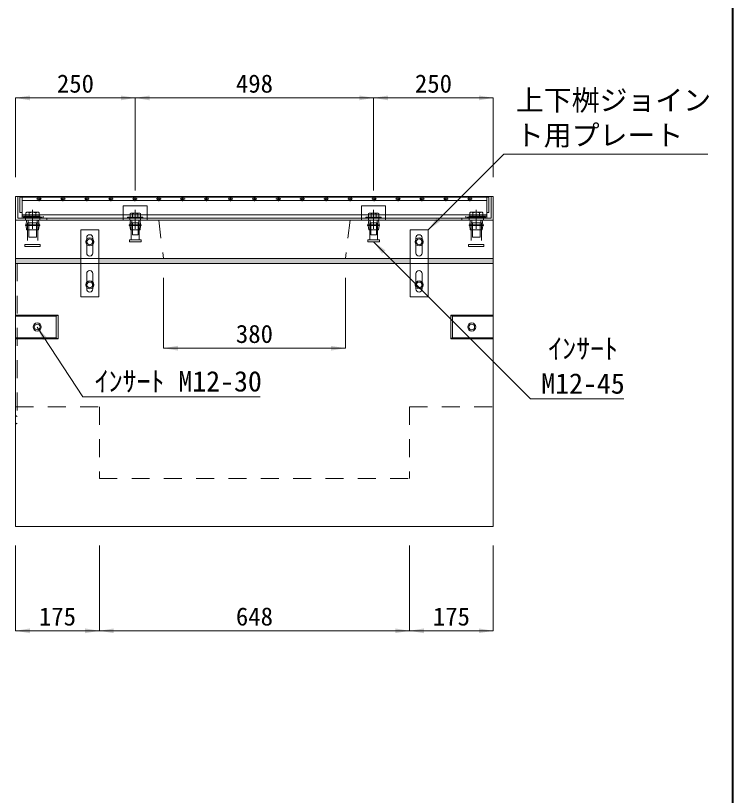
# Model space of a CAD drawing. Units: millimetres at full size. Extents: x 58559 to 106559, y -58351 to -47326.
# Drawn here: x 70961 to 72459, y -52641 to -51011 of the extents above; entities that cross this region are included whole.
import ezdxf
from ezdxf.enums import TextEntityAlignment as Align

# ---------------------------------------------------------------- set-up
doc = ezdxf.new("R2010")
doc.units = ezdxf.units.MM
doc.header["$LTSCALE"] = 50
doc.linetypes.add('CHAIN', pattern=[18.5, 12, -1.5, 3.5, -1.5])
doc.linetypes.add('USER2', pattern=[1.35, 0.75, -0.6])
for name, color, linetype, lineweight in [('インサート', 92, 'USER2', 9), ('グレーチング', 7, 'Continuous', 9), ('ジョイント', 7, 'Continuous', 9), ('モルタル', 7, 'Continuous', 13), ('受枠', 3, 'Continuous', 9), ('図枠', 7, 'Continuous', 5), ('寸法線', 7, 'Continuous', 13), ('引出線', 4, 'Continuous', 13), ('本体', 2, 'Continuous', 13), ('目地', 132, 'Continuous', 5)]:
    doc.layers.add(name, color=color, linetype=linetype, lineweight=lineweight)
doc.layers.add('ハッチング_モルタル', color=30, linetype='Continuous')
doc.styles.add('ＭＳ ゴシック', font='')
doc.styles.get('ＭＳ ゴシック').set_extended_font_data('MS Gothic')

# ---------------------------------------------------------------- blocks, each defined once
blk = doc.blocks.new('filled_arrow')
at = {"color": 0, "linetype": 'Continuous', "lineweight": -2}
blk.add_solid([(7.5, 1.25), (0, 0), (7.5, -1.25)], dxfattribs=at)

msp = doc.modelspace()

# ---------------------------------------------------------------- hatches: boundary and pattern name
at = {"layer": 'ハッチング_モルタル'}
for points in [[(70961.25, -51519.28), (70961.25, -51529.28), (71097.25, -51529.28), (71097.25, -51519.28)], [(71135.25, -51519.28), (71135.25, -51529.28), (71785.25, -51529.28), (71785.25, -51519.28)], [(71959.25, -51529.28), (71959.25, -51519.28), (71823.25, -51519.28), (71823.25, -51529.28)]]:
    msp.add_hatch(color=256, dxfattribs=at).paths.add_polyline_path(points)

# ---------------------------------------------------------------- linework, layer by layer
at = {"layer": 'インサート', "linetype": 'Continuous', "lineweight": 13}
for p, q in [((70984.75, -51422.48), (70982.9, -51423.32)), ((70982.9, -51423.32), (70982.9, -51432.48)), ((71008.74, -51422.48), (70984.75, -51422.48)), ((71008.74, -51422.48), (71010.6, -51423.32)), ((71010.6, -51423.32), (71010.6, -51432.48)), ((71911.75, -51422.48), (71909.9, -51423.32)), ((71909.9, -51423.32), (71909.9, -51432.48)), ((71935.74, -51422.48), (71911.75, -51422.48)), ((71935.74, -51422.48), (71937.6, -51423.32)), ((71937.6, -51423.32), (71937.6, -51432.48)), ((71010.6, -51432.48), (70982.9, -51432.48)), ((71201.76, -51424.48), (71200.3, -51425.32)), ((71200.3, -51425.32), (71200.3, -51432.48)), ((71200.3, -51432.48), (71222.2, -51432.48)), ((71201.76, -51424.48), (71220.73, -51424.48)), ((71220.73, -51424.48), (71222.2, -51425.32)), ((71222.2, -51425.32), (71222.2, -51432.48)), ((71699.76, -51424.48), (71698.3, -51425.32)), ((71698.3, -51425.32), (71698.3, -51432.48)), ((71698.3, -51432.48), (71720.2, -51432.48)), ((71699.76, -51424.48), (71718.73, -51424.48)), ((71718.73, -51424.48), (71720.2, -51425.32)), ((71720.2, -51425.32), (71720.2, -51432.48)), ((71937.6, -51432.48), (71909.9, -51432.48))]:
    msp.add_line(p, q, dxfattribs=at)
at = {"layer": 'インサート', "linetype": 'Continuous', "lineweight": 5}
for p, q in [((70989.82, -51423.32), (70989.82, -51432.48)), ((71003.67, -51423.32), (71003.67, -51432.48)), ((71916.82, -51423.32), (71916.82, -51432.48)), ((71930.67, -51423.32), (71930.67, -51432.48)), ((71205.77, -51425.32), (71205.77, -51432.48)), ((71216.72, -51425.32), (71216.72, -51432.48)), ((71703.77, -51425.32), (71703.77, -51432.48)), ((71714.72, -51425.32), (71714.72, -51432.48))]:
    msp.add_line(p, q, dxfattribs=at)
at = {"layer": 'インサート', "linetype": 'Continuous'}
for p, q in [((71015.75, -51432.48), (70977.75, -51432.48)), ((70977.75, -51432.48), (70977.75, -51434.78)), ((71015.75, -51434.78), (70977.75, -51434.78)), ((71015.75, -51432.48), (71015.75, -51434.78)), ((71195.25, -51432.48), (71227.25, -51432.48)), ((71195.25, -51432.48), (71195.25, -51434.78)), ((71195.25, -51434.78), (71227.25, -51434.78)), ((71227.25, -51432.48), (71227.25, -51434.78)), ((71693.25, -51432.48), (71725.25, -51432.48)), ((71693.25, -51432.48), (71693.25, -51434.78)), ((71693.25, -51434.78), (71725.25, -51434.78)), ((71725.25, -51432.48), (71725.25, -51434.78)), ((71942.75, -51432.48), (71904.75, -51432.48)), ((71904.75, -51432.48), (71904.75, -51434.78)), ((71942.75, -51434.78), (71904.75, -51434.78)), ((71942.75, -51432.48), (71942.75, -51434.78))]:
    msp.add_line(p, q, dxfattribs=at)
at = {"layer": 'インサート'}
for p, q in [((70983, -51448.53), (70984.25, -51439.28)), ((70984.25, -51439.28), (71009.25, -51439.28)), ((70987.3, -51439.28), (70987.3, -51444.28)), ((70987.75, -51432.48), (70987.75, -51434.78)), ((71005.75, -51432.48), (71005.75, -51434.78)), ((71006.2, -51439.28), (71006.2, -51444.28)), ((71010.5, -51448.53), (71009.25, -51439.28)), ((71200, -51448.53), (71201.25, -51439.28)), ((71201.25, -51439.28), (71221.25, -51439.28)), ((71204.12, -51439.28), (71204.12, -51444.28)), ((71204.25, -51432.48), (71204.25, -51434.78)), ((71218.25, -51432.48), (71218.25, -51434.78)), ((71218.37, -51439.28), (71218.37, -51444.28)), ((71222.5, -51448.53), (71221.25, -51439.28)), ((71698, -51448.53), (71699.25, -51439.28)), ((71699.25, -51439.28), (71719.25, -51439.28)), ((71702.12, -51439.28), (71702.12, -51444.28)), ((71702.25, -51432.48), (71702.25, -51434.78)), ((71716.25, -51432.48), (71716.25, -51434.78)), ((71716.37, -51439.28), (71716.37, -51444.28)), ((71720.5, -51448.53), (71719.25, -51439.28)), ((71910, -51448.53), (71911.25, -51439.28)), ((71911.25, -51439.28), (71936.25, -51439.28)), ((71914.3, -51439.28), (71914.3, -51444.28)), ((71914.75, -51432.48), (71914.75, -51434.78)), ((71932.75, -51432.48), (71932.75, -51434.78)), ((71933.2, -51439.28), (71933.2, -51444.28)), ((71937.5, -51448.53), (71936.25, -51439.28)), ((70981.75, -51448.53), (71011.75, -51448.53)), ((70981.75, -51448.53), (70981.75, -51450.03)), ((70981.75, -51450.03), (71011.75, -51450.03)), ((70983, -51450.03), (70984.25, -51459.28)), ((70985.85, -51444.28), (71007.65, -51444.28)), ((70985.85, -51444.28), (70985.85, -51489.78)), ((70988.75, -51444.28), (70988.75, -51474.28)), ((71004.75, -51444.28), (71004.75, -51474.28)), ((71007.65, -51444.28), (71007.65, -51489.78)), ((71010.5, -51450.03), (71009.25, -51459.28)), ((71011.75, -51448.53), (71011.75, -51450.03)), ((71198.75, -51448.53), (71223.75, -51448.53)), ((71198.75, -51448.53), (71198.75, -51450.03)), ((71198.75, -51450.03), (71223.75, -51450.03)), ((71200, -51450.03), (71201.25, -51459.28)), ((71203, -51444.28), (71219.5, -51444.28)), ((71203, -51444.28), (71203, -51480.28)), ((71205.25, -51444.28), (71205.25, -51469.28)), ((71217.25, -51444.28), (71217.25, -51469.28)), ((71219.5, -51444.28), (71219.5, -51480.28)), ((71222.5, -51450.03), (71221.25, -51459.28)), ((71223.75, -51448.53), (71223.75, -51450.03)), ((71696.75, -51448.53), (71721.75, -51448.53)), ((71696.75, -51448.53), (71696.75, -51450.03)), ((71696.75, -51450.03), (71721.75, -51450.03)), ((71698, -51450.03), (71699.25, -51459.28)), ((71701, -51444.28), (71717.5, -51444.28)), ((71701, -51444.28), (71701, -51480.28)), ((71703.25, -51444.28), (71703.25, -51469.28)), ((71715.25, -51444.28), (71715.25, -51469.28)), ((71717.5, -51444.28), (71717.5, -51480.28)), ((71720.5, -51450.03), (71719.25, -51459.28)), ((71721.75, -51448.53), (71721.75, -51450.03)), ((71908.75, -51448.53), (71938.75, -51448.53)), ((71908.75, -51448.53), (71908.75, -51450.03)), ((71908.75, -51450.03), (71938.75, -51450.03)), ((71910, -51450.03), (71911.25, -51459.28)), ((71912.85, -51444.28), (71934.65, -51444.28)), ((71912.85, -51444.28), (71912.85, -51489.78)), ((71915.75, -51444.28), (71915.75, -51474.28)), ((71931.75, -51444.28), (71931.75, -51474.28)), ((71934.65, -51444.28), (71934.65, -51489.78)), ((71937.5, -51450.03), (71936.25, -51459.28)), ((71938.75, -51448.53), (71938.75, -51450.03)), ((70984.25, -51459.28), (71009.25, -51459.28)), ((71201.25, -51459.28), (71221.25, -51459.28)), ((71205.25, -51469.28), (71217.25, -51469.28)), ((71699.25, -51459.28), (71719.25, -51459.28)), ((71703.25, -51469.28), (71715.25, -51469.28)), ((71911.25, -51459.28), (71936.25, -51459.28)), ((70988.75, -51474.28), (71004.75, -51474.28)), ((71199.25, -51484.28), (71199.25, -51480.28)), ((71223.25, -51480.28), (71199.25, -51480.28)), ((71223.25, -51484.28), (71199.25, -51484.28)), ((71223.25, -51480.28), (71223.25, -51484.28)), ((71697.25, -51484.28), (71697.25, -51480.28)), ((71721.25, -51480.28), (71697.25, -51480.28)), ((71721.25, -51484.28), (71697.25, -51484.28)), ((71721.25, -51480.28), (71721.25, -51484.28)), ((71915.75, -51474.28), (71931.75, -51474.28)), ((70980.75, -51494.28), (70980.75, -51489.78)), ((71012.75, -51489.78), (70980.75, -51489.78)), ((71012.75, -51494.28), (70980.75, -51494.28)), ((71012.75, -51489.78), (71012.75, -51494.28)), ((71907.75, -51494.28), (71907.75, -51489.78)), ((71939.75, -51489.78), (71907.75, -51489.78)), ((71939.75, -51494.28), (71907.75, -51494.28)), ((71939.75, -51489.78), (71939.75, -51494.28))]:
    msp.add_line(p, q, dxfattribs=at)
at = {"layer": 'インサート', "linetype": 'Continuous'}
for centre, radius in [((71116.25, -51484.28), 8.5), ((71116.25, -51484.28), 6), ((71804.25, -51484.28), 8.5), ((71804.25, -51484.28), 6), ((71116.25, -51574.28), 8.5), ((71116.25, -51574.28), 6), ((71804.25, -51574.28), 8.5), ((71804.25, -51574.28), 6), ((71006.25, -51662.28), 8.5), ((71006.25, -51662.28), 6), ((71914.25, -51662.28), 8.5), ((71914.25, -51662.28), 6)]:
    msp.add_circle(centre, radius, dxfattribs=at)
at = {"layer": 'インサート', "linetype": 'Continuous', "lineweight": 5}
for centre, radius, start, end in [((70986.36, -51429.98), 7.5, 62.50883, 117.49117), ((70996.75, -51451.21), 28.73, 76.05376, 103.94624), ((71007.13, -51429.98), 7.5, 62.50883, 117.49117), ((71913.36, -51429.98), 7.5, 62.50883, 117.49117), ((71923.75, -51451.21), 28.73, 76.05376, 103.94624), ((71934.13, -51429.98), 7.5, 62.50883, 117.49117), ((71203.03, -51429.33), 4.85, 55.61575, 124.38425), ((71211.25, -51442.6), 18.12, 72.41205, 107.58795), ((71219.46, -51429.33), 4.85, 55.61575, 124.38425), ((71701.03, -51429.33), 4.85, 55.61575, 124.38425), ((71709.25, -51442.6), 18.12, 72.41205, 107.58795), ((71717.46, -51429.33), 4.85, 55.61575, 124.38425)]:
    msp.add_arc(centre, radius, start, end, dxfattribs=at)
at = {"layer": 'グレーチング'}
for p, q in [((71950.25, -51390.78), (70970.25, -51390.78)), ((70970.25, -51390.78), (70970.25, -51422.78)), ((70974.75, -51390.78), (70974.75, -51434.78)), ((71010.25, -51389.28), (71010.25, -51399.28)), ((71060.25, -51389.28), (71060.25, -51399.28)), ((71110.25, -51389.28), (71110.25, -51399.28)), ((71160.25, -51389.28), (71160.25, -51399.28)), ((71210.25, -51389.28), (71210.25, -51399.28)), ((71260.25, -51389.28), (71260.25, -51399.28)), ((71310.25, -51389.28), (71310.25, -51399.28)), ((71360.25, -51389.28), (71360.25, -51399.28)), ((71410.25, -51389.28), (71410.25, -51399.28)), ((71460.25, -51389.28), (71460.25, -51399.28)), ((71510.25, -51389.28), (71510.25, -51399.28)), ((71560.25, -51389.28), (71560.25, -51399.28)), ((71610.25, -51389.28), (71610.25, -51399.28)), ((71660.25, -51389.28), (71660.25, -51399.28)), ((71710.25, -51389.28), (71710.25, -51399.28)), ((71760.25, -51389.28), (71760.25, -51399.28)), ((71810.25, -51389.28), (71810.25, -51399.28)), ((71860.25, -51389.28), (71860.25, -51399.28)), ((71910.25, -51389.28), (71910.25, -51399.28)), ((71945.75, -51390.78), (71945.75, -51434.78)), ((71950.25, -51422.78), (71950.25, -51390.78)), ((71945.75, -51397.78), (70974.75, -51397.78)), ((71015.25, -51394.28), (71005.25, -51394.28)), ((71065.25, -51394.28), (71055.25, -51394.28)), ((71115.25, -51394.28), (71105.25, -51394.28)), ((71165.25, -51394.28), (71155.25, -51394.28)), ((71215.25, -51394.28), (71205.25, -51394.28)), ((71265.25, -51394.28), (71255.25, -51394.28)), ((71315.25, -51394.28), (71305.25, -51394.28)), ((71365.25, -51394.28), (71355.25, -51394.28)), ((71415.25, -51394.28), (71405.25, -51394.28)), ((71465.25, -51394.28), (71455.25, -51394.28)), ((71515.25, -51394.28), (71505.25, -51394.28)), ((71565.25, -51394.28), (71555.25, -51394.28)), ((71615.25, -51394.28), (71605.25, -51394.28)), ((71665.25, -51394.28), (71655.25, -51394.28)), ((71715.25, -51394.28), (71705.25, -51394.28)), ((71765.25, -51394.28), (71755.25, -51394.28)), ((71815.25, -51394.28), (71805.25, -51394.28)), ((71865.25, -51394.28), (71855.25, -51394.28)), ((71915.25, -51394.28), (71905.25, -51394.28)), ((70974.75, -51422.78), (70970.25, -51422.78)), ((71950.25, -51422.78), (71945.75, -51422.78)), ((71945.75, -51427.78), (70974.75, -51427.78)), ((71945.75, -51434.78), (70974.75, -51434.78))]:
    msp.add_line(p, q, dxfattribs=at)
at = {"layer": 'グレーチング', "linetype": 'USER2'}
for p, q in [((70974.75, -51430.28), (71018.75, -51430.28)), ((71018.75, -51430.28), (71018.75, -51434.78)), ((71945.75, -51430.28), (71901.75, -51430.28)), ((71901.75, -51430.28), (71901.75, -51434.78))]:
    msp.add_line(p, q, dxfattribs=at)
at = {"layer": 'グレーチング'}
for centre in [(71010.25, -51394.28), (71060.25, -51394.28), (71110.25, -51394.28), (71160.25, -51394.28), (71210.25, -51394.28), (71260.25, -51394.28), (71310.25, -51394.28), (71360.25, -51394.28), (71410.25, -51394.28), (71460.25, -51394.28), (71510.25, -51394.28), (71560.25, -51394.28), (71610.25, -51394.28), (71660.25, -51394.28), (71710.25, -51394.28), (71760.25, -51394.28), (71810.25, -51394.28), (71860.25, -51394.28), (71910.25, -51394.28)]:
    msp.add_circle(centre, 3.5, dxfattribs=at)
at = {"layer": 'ジョイント'}
for p, q in [((71135.25, -51459.28), (71097.25, -51459.28)), ((71097.25, -51459.28), (71097.25, -51599.28)), ((71135.25, -51459.28), (71135.25, -51599.28)), ((71785.25, -51459.28), (71823.25, -51459.28)), ((71785.25, -51459.28), (71785.25, -51599.28)), ((71823.25, -51459.28), (71823.25, -51599.28)), ((71109.75, -51475.78), (71109.75, -51507.78)), ((71122.75, -51475.78), (71122.75, -51507.78)), ((71797.75, -51475.78), (71797.75, -51507.78)), ((71810.75, -51475.78), (71810.75, -51507.78)), ((71109.75, -51582.78), (71109.75, -51550.78)), ((71122.75, -51582.78), (71122.75, -51550.78)), ((71797.75, -51582.78), (71797.75, -51550.78)), ((71810.75, -51582.78), (71810.75, -51550.78)), ((71135.25, -51599.28), (71097.25, -51599.28)), ((71785.25, -51599.28), (71823.25, -51599.28))]:
    msp.add_line(p, q, dxfattribs=at)
for centre, start, end in [((71116.25, -51475.78), 0, 180), ((71804.25, -51475.78), 0, 180), ((71116.25, -51507.78), 180, 0), ((71804.25, -51507.78), 180, 0), ((71116.25, -51550.78), 0, 180), ((71804.25, -51550.78), 0, 180), ((71116.25, -51582.78), 180, 0), ((71804.25, -51582.78), 180, 0)]:
    msp.add_arc(centre, 6.5, start, end, dxfattribs=at)
at = {"layer": 'モルタル'}
for p, q in [((71135.25, -51519.28), (71785.25, -51519.28)), ((71785.25, -51529.28), (71135.25, -51529.28))]:
    msp.add_line(p, q, dxfattribs=at)
for points in [[(71097.25, -51529.28), (70961.25, -51529.28), (70961.25, -51519.28), (71097.25, -51519.28)], [(71823.25, -51519.28), (71959.25, -51519.28), (71959.25, -51529.28), (71823.25, -51529.28)]]:
    msp.add_lwpolyline(points, dxfattribs=at)
at = {"layer": '受枠'}
for p, q in [((70961.25, -51389.28), (70961.25, -51439.28)), ((71959.25, -51389.28), (70961.25, -51389.28)), ((70965.75, -51389.28), (70965.75, -51434.78)), ((71954.75, -51389.28), (71954.75, -51434.78)), ((71959.25, -51389.28), (71959.25, -51439.28)), ((71186.25, -51439.28), (71186.25, -51409.28)), ((71186.25, -51409.28), (71236.25, -51409.28)), ((71236.25, -51409.28), (71236.25, -51439.28)), ((71684.25, -51439.28), (71684.25, -51409.28)), ((71684.25, -51409.28), (71734.25, -51409.28)), ((71734.25, -51409.28), (71734.25, -51439.28)), ((71959.25, -51439.28), (70961.25, -51439.28)), ((70965.75, -51434.78), (71026.75, -51434.78)), ((71026.75, -51434.78), (71026.75, -51439.28)), ((71186.25, -51434.78), (71236.25, -51434.78)), ((71684.25, -51434.78), (71734.25, -51434.78)), ((71893.75, -51434.78), (71893.75, -51439.28)), ((71954.75, -51434.78), (71893.75, -51434.78))]:
    msp.add_line(p, q, dxfattribs=at)
at = {"layer": '受枠', "linetype": 'CHAIN'}
for p, q in [((70996.75, -51417.03), (70996.75, -51457.03)), ((71211.25, -51417.03), (71211.25, -51457.03)), ((71709.25, -51417.03), (71709.25, -51457.03)), ((71923.75, -51417.03), (71923.75, -51457.03))]:
    msp.add_line(p, q, dxfattribs=at)
at = {"layer": '受枠', "linetype": 'USER2'}
for p, q in [((70981.75, -51434.78), (70981.75, -51439.28)), ((71011.75, -51434.78), (71011.75, -51439.28)), ((71200.25, -51434.78), (71200.25, -51439.28)), ((71222.25, -51434.78), (71222.25, -51439.28)), ((71698.25, -51434.78), (71698.25, -51439.28)), ((71720.25, -51434.78), (71720.25, -51439.28)), ((71908.75, -51434.78), (71908.75, -51439.28)), ((71938.75, -51434.78), (71938.75, -51439.28))]:
    msp.add_line(p, q, dxfattribs=at)
at = {"layer": '図枠', "lineweight": 40}
msp.add_line((72458.8, -49581.45), (72458.8, -55121.45), dxfattribs=at)
at = {"layer": '寸法線'}
for p, q in [((70961.25, -51183.43), (71211.25, -51183.43)), ((70961.25, -51349.28), (70961.25, -51183.43)), ((71211.25, -51377.03), (71211.25, -51183.43)), ((71211.25, -51183.43), (71709.25, -51183.43)), ((71211.25, -51377.03), (71211.25, -51183.43)), ((71709.25, -51377.03), (71709.25, -51183.43)), ((71709.25, -51183.43), (71959.25, -51183.43)), ((71709.25, -51377.03), (71709.25, -51183.43)), ((71959.25, -51349.28), (71959.25, -51183.43)), ((71270.25, -51559.28), (71270.25, -51706.62)), ((71650.25, -51559.28), (71650.25, -51706.62)), ((71270.25, -51706.62), (71650.25, -51706.62)), ((70961.25, -52119.28), (70961.25, -52297.28)), ((71136.25, -52119.28), (71136.25, -52297.28)), ((71136.25, -52119.28), (71136.25, -52297.28)), ((71784.25, -52119.28), (71784.25, -52297.28)), ((71784.25, -52119.28), (71784.25, -52297.28)), ((71959.25, -52119.28), (71959.25, -52297.28)), ((70961.25, -52297.28), (71136.25, -52297.28)), ((71136.25, -52297.28), (71784.25, -52297.28)), ((71784.25, -52297.28), (71959.25, -52297.28))]:
    msp.add_line(p, q, dxfattribs=at)
at = {"layer": '引出線'}
for points in [[(71823.25, -51459.28), (71981.42, -51301.11), (72407.76, -51301.11)], [(71709.25, -51484.28), (72037.08, -51812.11), (72231.8, -51812.11)], [(71006.25, -51662.28), (71101.61, -51808.38), (71472.22, -51808.38)]]:
    msp.add_lwpolyline(points, dxfattribs=at)
at = {"layer": '本体'}
for p, q in [((70961.25, -51439.28), (70961.25, -51519.28)), ((70961.25, -51439.28), (71959.25, -51439.28)), ((71959.25, -51439.28), (71959.25, -51519.28)), ((70961.25, -51519.28), (71097.25, -51519.28)), ((71135.25, -51519.28), (71785.25, -51519.28)), ((71823.25, -51519.28), (71959.25, -51519.28)), ((70961.25, -51529.28), (71097.25, -51529.28)), ((70961.25, -51529.28), (70961.25, -52079.28)), ((71135.25, -51529.28), (71785.25, -51529.28)), ((71823.25, -51529.28), (71959.25, -51529.28)), ((71959.25, -51529.28), (71959.25, -52079.28)), ((70961.25, -52079.28), (71959.25, -52079.28))]:
    msp.add_line(p, q, dxfattribs=at)
at = {"layer": '本体', "linetype": 'USER2', "lineweight": 15}
for p, q in [((71260.25, -51439.28), (71270.25, -51519.28)), ((71660.25, -51439.28), (71650.25, -51519.28)), ((70961.25, -51829.28), (71136.25, -51829.28)), ((71136.25, -51829.28), (71136.25, -51979.28)), ((71784.25, -51829.28), (71959.25, -51829.28)), ((71784.25, -51829.28), (71784.25, -51979.28)), ((71136.25, -51979.28), (71784.25, -51979.28))]:
    msp.add_line(p, q, dxfattribs=at)
at = {"layer": '本体', "linetype": 'USER2', "lineweight": 9}
for p, q in [((71097.25, -51519.28), (71135.25, -51519.28)), ((71785.25, -51519.28), (71823.25, -51519.28)), ((71097.25, -51529.28), (71135.25, -51529.28)), ((71785.25, -51529.28), (71823.25, -51529.28))]:
    msp.add_line(p, q, dxfattribs=at)
at = {"layer": '本体', "lineweight": 9}
for p, q in [((70961.25, -51637.78), (71050.25, -51637.78)), ((71050.25, -51637.78), (71050.25, -51686.78)), ((71870.25, -51637.78), (71870.25, -51686.78)), ((71959.25, -51637.78), (71870.25, -51637.78)), ((70961.25, -51686.78), (71050.25, -51686.78)), ((71959.25, -51686.78), (71870.25, -51686.78))]:
    msp.add_line(p, q, dxfattribs=at)
at = {"layer": '本体', "lineweight": 5}
for p, q in [((70961.25, -51639.78), (71046.25, -51639.78)), ((71046.25, -51639.78), (71050.25, -51637.78)), ((71046.25, -51639.78), (71046.25, -51684.78)), ((71874.25, -51639.78), (71870.25, -51637.78)), ((71874.25, -51639.78), (71874.25, -51684.78)), ((71959.25, -51639.78), (71874.25, -51639.78)), ((70961.25, -51684.78), (71046.25, -51684.78)), ((71046.25, -51684.78), (71050.25, -51686.78)), ((71874.25, -51684.78), (71870.25, -51686.78)), ((71959.25, -51684.78), (71874.25, -51684.78))]:
    msp.add_line(p, q, dxfattribs=at)
at = {"layer": '目地', "linetype": 'USER2'}
for p, q in [((70964.25, -51529.28), (70964.25, -51863.28)), ((70961.25, -51847.28), (70964.25, -51849.28)), ((70961.25, -51865.28), (70964.25, -51863.28))]:
    msp.add_line(p, q, dxfattribs=at)

# ---------------------------------------------------------------- block references
at = {"layer": '寸法線', "xscale": 4, "yscale": 4}
for p in [(70961.25, -51183.43), (71211.25, -51183.43), (71709.25, -51183.43), (71270.25, -51706.62), (70961.25, -52297.28), (71136.25, -52297.28), (71784.25, -52297.28)]:
    msp.add_blockref('filled_arrow', p, dxfattribs=at)
at = {"layer": '寸法線', "xscale": 4, "yscale": 4, "rotation": 180}
for p in [(71211.25, -51183.43), (71709.25, -51183.43), (71959.25, -51183.43), (71650.25, -51706.62), (71136.25, -52297.28), (71784.25, -52297.28), (71959.25, -52297.28)]:
    msp.add_blockref('filled_arrow', p, dxfattribs=at)
at = {"layer": '引出線', "xscale": 4, "yscale": 4}
for p, rotation in [((71823.25, -51459.28), 45), ((71709.25, -51484.28), 315), ((71006.25, -51662.28), 303.1)]:
    msp.add_blockref('filled_arrow', p, dxfattribs=dict(at, rotation=rotation))

# ---------------------------------------------------------------- texts
at = {"layer": '寸法線', "style": 'ＭＳ ゴシック'}
for s, p in [('250', (71086.25, -51153.43)), ('498', (71460.25, -51153.43)), ('250', (71834.25, -51153.43)), ('380', (71460.25, -51676.62)), ('175', (71048.75, -52267.28)), ('648', (71460.25, -52267.28)), ('175', (71871.75, -52267.28))]:
    msp.add_text(s, height=37.98, dxfattribs=at).set_placement(p, align=Align.MIDDLE_CENTER)
at = {"layer": '引出線', "style": 'ＭＳ ゴシック'}
for s, p in [('上下桝ジョイン', (72006.42, -51222.39)), ('ト用プレート', (72006.42, -51295.51)), ('ｲﾝｻｰﾄ', (72074.1, -51741.39)), ('M12-45', (72059.53, -51814.51))]:
    msp.add_text(s, height=42.72, dxfattribs=at).set_placement(p, align=Align.BOTTOM_LEFT)
msp.add_text('ｲﾝｻｰﾄ M12-30', height=42.72, dxfattribs=at).set_placement((71126.61, -51754.38), align=Align.TOP_LEFT)

doc.saveas('drawing.dxf')
